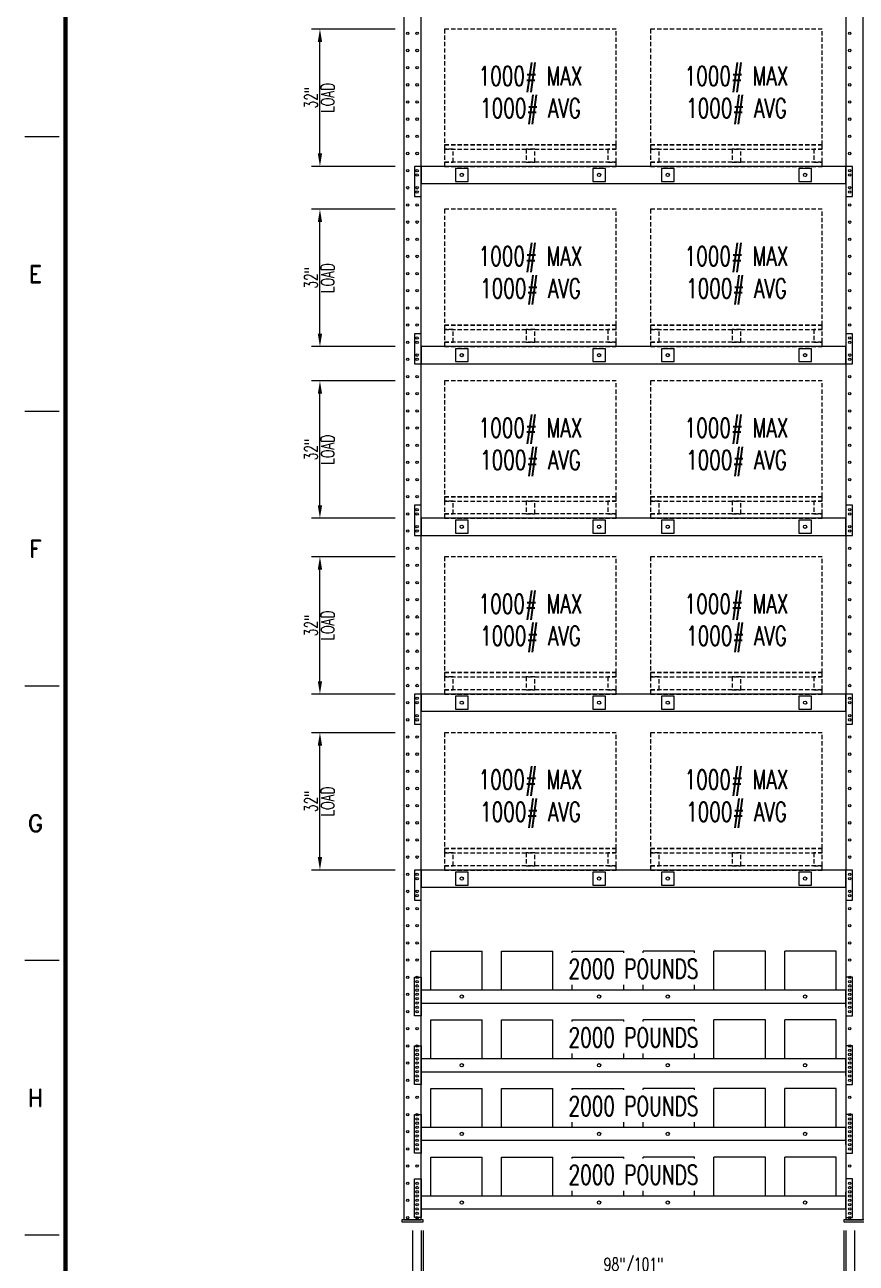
# Model space of a CAD drawing. Extents: x -805 to 239, y -158 to 536.
# Drawn here: x -804.8 to -611.1, y -9.6 to 279 of the extents above; entities that cross this region are included whole.
import ezdxf
from ezdxf.enums import TextEntityAlignment as Align

# ---------------------------------------------------------------- set-up
doc = ezdxf.new("R2010")
doc.units = 0
doc.header["$LTSCALE"] = 8
doc.header["$MEASUREMENT"] = 0
doc.linetypes.add('HIDDEN2', pattern=[0.1875, 0.125, -0.0625])
doc.layers.get('DEFPOINTS').update_dxf_attribs({"linetype": 'CONTINUOUS'})
for name, color, linetype in [('BORD', 15, 'CONTINUOUS'), ('FDIM', 2, 'CONTINUOUS'), ('RACKDIM', 7, 'CONTINUOUS'), ('RACKLABEL', 7, 'CONTINUOUS'), ('RACKLOAD', 254, 'HIDDEN2'), ('RACKPALLET', 254, 'HIDDEN2'), ('RACKSHELF', 20, 'CONTINUOUS'), ('RACKUPRIGHT', 180, 'CONTINUOUS'), ('TEXTL', 3, 'CONTINUOUS')]:
    doc.layers.add(name, color=color, linetype=linetype)
doc.styles.add('2thirds', font='romans.shx', dxfattribs={"width": 0.7})
doc.styles.add('DCMARCH', font='stylu.ttf', dxfattribs={"width": 0.75, "oblique": 15})
doc.styles.add('ROMAND', font='ROMAND')
doc.styles.add('SIMPLEX', font='SIMPLEX')
doc.dimstyles.new('2tfrac16', dxfattribs={"dimscale": 32, "dimtxt": 0.0938, "dimasz": 0.0938, "dimexe": 0.0625, "dimexo": 0.0625, "dimgap": 0.01, "dimtad": 1, "dimdec": 4, "dimzin": 1, "dimdsep": 46, "dimlunit": 5, "dimtxsty": '2thirds', "dimcen": 0.0625, "dimclrd": 256, "dimclre": 256, "dimclrt": 256, "dimadec": 0, "dimazin": 0, "dimtfac": 0.75, "dimtdec": 4, "dimtmove": 0, "dimatfit": 0, "dimfxl": 0, "dimtvp": 0.75, "dimfrac": 2, "dimtolj": 1, "dimtzin": 0, "dimarcsym": 0})

# ---------------------------------------------------------------- blocks, each defined once
blk = doc.blocks.new('*D1')
at = {"layer": 'DEFPOINTS', "color": 0}
for p in [(-714.46, 0), (-712.46, 0), (-714.46, -25)]:
    blk.add_point(p, dxfattribs=at)
at = {"layer": 'RACKDIM', "lineweight": -2}
for p, q in [((-714.46, -2), (-714.46, -27)), ((-712.46, -2), (-712.46, -27)), ((-717.47, -25), (-724.01, -25)), ((-712.46, -25), (-714.46, -25)), ((-709.46, -25), (-706.46, -25))]:
    blk.add_line(p, q, dxfattribs=at)
at = {"layer": 'RACKDIM'}
for points in [[(-717.47, -24.5), (-717.47, -25.5), (-714.46, -25)], [(-709.46, -24.5), (-709.46, -25.5), (-712.46, -25)]]:
    blk.add_solid(points, dxfattribs=at)
at = {"layer": 'RACKDIM', "insert": (-722.24, -22.89), "char_height": 3.002, "attachment_point": 5, "style": '2thirds'}
blk.add_mtext('\\A1;2"', dxfattribs=at)
blk = doc.blocks.new('*D2')
at = {"layer": 'DEFPOINTS', "color": 0}
for p in [(-613.46, 0), (-611.46, 0), (-611.46, -25)]:
    blk.add_point(p, dxfattribs=at)
at = {"layer": 'RACKDIM', "lineweight": -2}
for p, q in [((-613.46, -2), (-613.46, -27)), ((-611.46, -2), (-611.46, -27)), ((-616.47, -25), (-619.47, -25)), ((-613.46, -25), (-611.46, -25)), ((-608.46, -25), (-601.92, -25))]:
    blk.add_line(p, q, dxfattribs=at)
at = {"layer": 'RACKDIM'}
for points in [[(-616.47, -24.5), (-616.47, -25.5), (-613.46, -25)], [(-608.46, -24.5), (-608.46, -25.5), (-611.46, -25)]]:
    blk.add_solid(points, dxfattribs=at)
at = {"layer": 'RACKDIM', "insert": (-603.69, -22.89), "char_height": 3.002, "attachment_point": 5, "style": '2thirds'}
blk.add_mtext('\\A1;2"', dxfattribs=at)
blk = doc.blocks.new('*D3')
at = {"layer": 'DEFPOINTS', "color": 0}
for p in [(-712.46, 0), (-608.96, 0), (-553.03, 0)]:
    blk.add_point(p, dxfattribs=at)
at = {"layer": 'RACKDIM', "lineweight": -2}
blk.add_line((-606.96, 0), (-549.81, 0), dxfattribs=at)
at = {"layer": 'RACKDIM', "char_height": 3.002, "attachment_point": 5, "style": '2thirds'}
for s, insert in [('\\A1;0"', (-551.26, 2.11)), ('\\A1;', (-551.26, -1.82))]:
    blk.add_mtext(s, dxfattribs=dict(at, insert=insert))
blk = doc.blocks.new('*D5')
at = {"layer": 'DEFPOINTS', "color": 0}
for p in [(-609.46, 82), (-531.46, 82), (-712.46, 0)]:
    blk.add_point(p, dxfattribs=at)
at = {"layer": 'RACKDIM', "lineweight": -2}
blk.add_line((-607.46, 82), (-517.54, 82), dxfattribs=at)
at = {"layer": 'RACKDIM', "attachment_point": 5, "style": '2thirds'}
for s, insert, char_height in [('\\A1;82"', (-524.34, 84.11), 3.002), ('\\A1;STD-TOP', (-524.34, 80.18), 3.0016)]:
    blk.add_mtext(s, dxfattribs=dict(at, insert=insert, char_height=char_height))
blk = doc.blocks.new('*D6')
at = {"layer": 'DEFPOINTS', "color": 0}
for p in [(-736.02, 114), (-716.46, 114), (-716.46, 82)]:
    blk.add_point(p, dxfattribs=at)
at = {"layer": 'RACKDIM', "lineweight": -2}
for p, q in [((-718.46, 114), (-738.02, 114)), ((-736.02, 85), (-736.02, 111)), ((-718.46, 82), (-738.02, 82))]:
    blk.add_line(p, q, dxfattribs=at)
at = {"layer": 'RACKDIM'}
for points in [[(-736.52, 111), (-735.52, 111), (-736.02, 114)], [(-736.52, 85), (-735.52, 85), (-736.02, 82)]]:
    blk.add_solid(points, dxfattribs=at)
at = {"layer": 'RACKDIM', "char_height": 3.002, "attachment_point": 5, "rotation": 89.9998, "style": '2thirds'}
for s, insert in [('\\A1;LOAD', (-734.2, 98)), ('\\A1;32"', (-738.12, 98))]:
    blk.add_mtext(s, dxfattribs=dict(at, insert=insert))
blk = doc.blocks.new('*D10')
at = {"layer": 'DEFPOINTS', "color": 0}
for p in [(-609.46, 123), (-531.46, 123), (-712.46, 0)]:
    blk.add_point(p, dxfattribs=at)
at = {"layer": 'RACKDIM', "lineweight": -2}
blk.add_line((-607.46, 123), (-517.34, 123), dxfattribs=at)
at = {"layer": 'RACKDIM', "attachment_point": 5, "style": '2thirds'}
for s, insert, char_height in [('\\A1;123"', (-524.24, 125.11), 3.002), ('\\A1;STD-BOT', (-524.24, 121.18), 3.0016)]:
    blk.add_mtext(s, dxfattribs=dict(at, insert=insert, char_height=char_height))
blk = doc.blocks.new('*D11')
at = {"layer": 'DEFPOINTS', "color": 0}
for p in [(-736.02, 155), (-716.46, 155), (-716.46, 123)]:
    blk.add_point(p, dxfattribs=at)
at = {"layer": 'RACKDIM', "lineweight": -2}
for p, q in [((-718.46, 155), (-738.02, 155)), ((-736.02, 126), (-736.02, 152)), ((-718.46, 123), (-738.02, 123))]:
    blk.add_line(p, q, dxfattribs=at)
at = {"layer": 'RACKDIM'}
for points in [[(-736.52, 152), (-735.52, 152), (-736.02, 155)], [(-736.52, 126), (-735.52, 126), (-736.02, 123)]]:
    blk.add_solid(points, dxfattribs=at)
at = {"layer": 'RACKDIM', "char_height": 3.002, "attachment_point": 5, "rotation": 89.9998, "style": '2thirds'}
for s, insert in [('\\A1;LOAD', (-734.2, 139)), ('\\A1;32"', (-738.12, 139))]:
    blk.add_mtext(s, dxfattribs=dict(at, insert=insert))
blk = doc.blocks.new('*D15')
at = {"layer": 'DEFPOINTS', "color": 0}
for p in [(-609.46, 164), (-531.46, 164), (-712.46, 0)]:
    blk.add_point(p, dxfattribs=at)
at = {"layer": 'RACKDIM', "lineweight": -2}
blk.add_line((-607.46, 164), (-518.34, 164), dxfattribs=at)
at = {"layer": 'RACKDIM', "attachment_point": 5, "style": '2thirds'}
for s, insert, char_height in [('\\A1;164"', (-524.74, 166.11), 3.002), ('\\A1;INV-BOT', (-524.74, 162.18), 3.0016)]:
    blk.add_mtext(s, dxfattribs=dict(at, insert=insert, char_height=char_height))
blk = doc.blocks.new('*D16')
at = {"layer": 'DEFPOINTS', "color": 0}
for p in [(-736.02, 196), (-716.46, 196), (-716.46, 164)]:
    blk.add_point(p, dxfattribs=at)
at = {"layer": 'RACKDIM', "lineweight": -2}
for p, q in [((-718.46, 196), (-738.02, 196)), ((-736.02, 167), (-736.02, 193)), ((-718.46, 164), (-738.02, 164))]:
    blk.add_line(p, q, dxfattribs=at)
at = {"layer": 'RACKDIM'}
for points in [[(-736.52, 193), (-735.52, 193), (-736.02, 196)], [(-736.52, 167), (-735.52, 167), (-736.02, 164)]]:
    blk.add_solid(points, dxfattribs=at)
at = {"layer": 'RACKDIM', "char_height": 3.002, "attachment_point": 5, "rotation": 89.9998, "style": '2thirds'}
for s, insert in [('\\A1;32"', (-738.12, 180)), ('\\A1;LOAD', (-734.2, 180))]:
    blk.add_mtext(s, dxfattribs=dict(at, insert=insert))
blk = doc.blocks.new('*D20')
at = {"layer": 'DEFPOINTS', "color": 0}
for p in [(-609.46, 204), (-531.46, 204), (-712.46, 0)]:
    blk.add_point(p, dxfattribs=at)
at = {"layer": 'RACKDIM', "lineweight": -2}
blk.add_line((-607.46, 204), (-518.34, 204), dxfattribs=at)
at = {"layer": 'RACKDIM', "attachment_point": 5, "style": '2thirds'}
for s, insert, char_height in [('\\A1;204"', (-524.74, 206.11), 3.002), ('\\A1;INV-BOT', (-524.74, 202.18), 3.0016)]:
    blk.add_mtext(s, dxfattribs=dict(at, insert=insert, char_height=char_height))
blk = doc.blocks.new('*D21')
at = {"layer": 'DEFPOINTS', "color": 0}
for p in [(-736.02, 236), (-716.46, 236), (-716.46, 204)]:
    blk.add_point(p, dxfattribs=at)
at = {"layer": 'RACKDIM', "lineweight": -2}
for p, q in [((-718.46, 236), (-738.02, 236)), ((-736.02, 207), (-736.02, 233)), ((-718.46, 204), (-738.02, 204))]:
    blk.add_line(p, q, dxfattribs=at)
at = {"layer": 'RACKDIM'}
for points in [[(-736.52, 233), (-735.52, 233), (-736.02, 236)], [(-736.52, 207), (-735.52, 207), (-736.02, 204)]]:
    blk.add_solid(points, dxfattribs=at)
at = {"layer": 'RACKDIM', "char_height": 3.002, "attachment_point": 5, "rotation": 89.9998, "style": '2thirds'}
for s, insert in [('\\A1;LOAD', (-734.2, 220)), ('\\A1;32"', (-738.12, 220))]:
    blk.add_mtext(s, dxfattribs=dict(at, insert=insert))
blk = doc.blocks.new('*D25')
at = {"layer": 'DEFPOINTS', "color": 0}
for p in [(-609.46, 246), (-531.46, 246), (-712.46, 0)]:
    blk.add_point(p, dxfattribs=at)
at = {"layer": 'RACKDIM', "lineweight": -2}
blk.add_line((-607.46, 246), (-517.54, 246), dxfattribs=at)
at = {"layer": 'RACKDIM', "attachment_point": 5, "style": '2thirds'}
for s, insert, char_height in [('\\A1;246"', (-524.34, 248.11), 3.002), ('\\A1;STD-TOP', (-524.34, 244.18), 3.0016)]:
    blk.add_mtext(s, dxfattribs=dict(at, insert=insert, char_height=char_height))
blk = doc.blocks.new('*D26')
at = {"layer": 'DEFPOINTS', "color": 0}
for p in [(-736.02, 278), (-716.46, 278), (-716.46, 246)]:
    blk.add_point(p, dxfattribs=at)
at = {"layer": 'RACKDIM', "lineweight": -2}
for p, q in [((-718.46, 278), (-738.02, 278)), ((-736.02, 249), (-736.02, 275)), ((-718.46, 246), (-738.02, 246))]:
    blk.add_line(p, q, dxfattribs=at)
at = {"layer": 'RACKDIM'}
for points in [[(-736.52, 275), (-735.52, 275), (-736.02, 278)], [(-736.52, 249), (-735.52, 249), (-736.02, 246)]]:
    blk.add_solid(points, dxfattribs=at)
at = {"layer": 'RACKDIM', "char_height": 3.002, "attachment_point": 5, "rotation": 89.9998, "style": '2thirds'}
for s, insert in [('\\A1;32"', (-738.12, 262)), ('\\A1;LOAD', (-734.2, 262))]:
    blk.add_mtext(s, dxfattribs=dict(at, insert=insert))
blk = doc.blocks.new('*D30')
at = {"layer": 'DEFPOINTS', "color": 0}
for p in [(-609.46, 287), (-531.46, 287), (-712.46, 0)]:
    blk.add_point(p, dxfattribs=at)
at = {"layer": 'RACKDIM', "lineweight": -2}
blk.add_line((-607.46, 287), (-517.34, 287), dxfattribs=at)
at = {"layer": 'RACKDIM', "attachment_point": 5, "style": '2thirds'}
for s, insert, char_height in [('\\A1;287"', (-524.24, 289.11), 3.002), ('\\A1;STD-BOT', (-524.24, 285.18), 3.0016)]:
    blk.add_mtext(s, dxfattribs=dict(at, insert=insert, char_height=char_height))
blk = doc.blocks.new('*D35')
at = {"layer": 'DEFPOINTS', "color": 0}
for p in [(-609.46, 328), (-531.46, 328), (-712.46, 0)]:
    blk.add_point(p, dxfattribs=at)
at = {"layer": 'RACKDIM', "lineweight": -2}
blk.add_line((-607.46, 328), (-518.34, 328), dxfattribs=at)
at = {"layer": 'RACKDIM', "attachment_point": 5, "style": '2thirds'}
for s, insert, char_height in [('\\A1;328"', (-524.74, 330.11), 3.002), ('\\A1;INV-BOT', (-524.74, 326.18), 3.0016)]:
    blk.add_mtext(s, dxfattribs=dict(at, insert=insert, char_height=char_height))
blk = doc.blocks.new('*D40')
at = {"layer": 'DEFPOINTS', "color": 0}
for p in [(-609.46, 410), (-531.46, 410), (-712.46, 0)]:
    blk.add_point(p, dxfattribs=at)
at = {"layer": 'RACKDIM', "lineweight": -2}
blk.add_line((-607.46, 410), (-517.54, 410), dxfattribs=at)
at = {"layer": 'RACKDIM', "attachment_point": 5, "style": '2thirds'}
for s, insert, char_height in [('\\A1;410"', (-524.34, 412.11), 3.002), ('\\A1;STD-TOP', (-524.34, 408.18), 3.0016)]:
    blk.add_mtext(s, dxfattribs=dict(at, insert=insert, char_height=char_height))
blk = doc.blocks.new('*D47')
at = {"layer": 'DEFPOINTS', "color": 0}
for p in [(-742.02, 482), (-716.46, 482), (-712.46, 0)]:
    blk.add_point(p, dxfattribs=at)
at = {"layer": 'RACKDIM', "lineweight": -2}
for p, q in [((-736.01, 482), (-757.74, 482)), ((-730.01, 482), (-736.01, 482)), ((-718.46, 482), (-730.01, 482))]:
    blk.add_line(p, q, dxfattribs=at)
at = {"layer": 'RACKDIM', "char_height": 3.002, "attachment_point": 5, "style": '2thirds'}
for s, insert in [('\\A1;482"', (-750.04, 484.11)), ('\\A1;TOP OF\\PTOP LOAD', (-750.04, 477.68))]:
    blk.add_mtext(s, dxfattribs=dict(at, insert=insert))
blk = doc.blocks.new('sbord_d')
at = {"layer": 'BORD'}
for p, q in [((-0.0625, 12), (-0.3125, 12)), ((-0.0625, 10), (-0.3125, 10)), ((-0.0625, 8), (-0.3125, 8)), ((-0.0625, 6), (-0.3125, 6)), ((-0.0625, 4), (-0.3125, 4))]:
    blk.add_line(p, q, dxfattribs=at)
at = {"layer": 'BORD', "const_width": 0.0313}
blk.add_lwpolyline([(-0.0156, -0.0156), (32.0156, -0.0156), (32.0156, 20.0156), (-0.0156, 20.0156)], close=True, dxfattribs=at)
at = {"layer": 'BORD', "style": 'ROMAND'}
for s, p in [('E', (-0.2344, 11)), ('F', (-0.2344, 9)), ('G', (-0.2344, 7)), ('H', (-0.2344, 5))]:
    blk.add_text(s, height=0.125, dxfattribs=at).set_placement(p, align=Align.MIDDLE)
at = {"layer": 'TEXTL', "flags": 8}
for tag, height, style, p in [('TITLE1', 0.1562, 'SIMPLEX', (30.2656, 2.776)), ('TITLE2', 0.1562, 'SIMPLEX', (30.2656, 2.4427)), ('CHK', 0.0938, 'SIMPLEX', (29.8281, 0.8828)), ('APP', 0.0938, 'SIMPLEX', (30.7031, 0.8828)), ('JOB#', 0.125, 'ROMAND', (30.1198, 0.1328)), ('SHT', 0.125, 'ROMAND', (31.1927, 0.1328)), ('REV', 0.125, 'ROMAND', (31.7891, 0.1328))]:
    blk.add_attdef(tag, text='', height=height, dxfattribs=dict(at, style=style)).set_placement(p, align=Align.MIDDLE)
at = {"layer": 'TEXTL', "style": 'SIMPLEX', "flags": 8}
for tag, height, p in [('CUSTOMER', 0.1562, (30.2656, 1.6968)), ('LOCATION', 0.125, (30.2656, 1.3635)), ('REVC', 0.0781, (20.2594, 0.9448)), ('CCHK', 0.0781, (27.2554, 0.9434)), ('REVB', 0.0781, (20.2594, 0.6948)), ('BCHK', 0.0781, (27.2554, 0.6834)), ('REVA', 0.0781, (20.2594, 0.4448)), ('ACHK', 0.0781, (27.2554, 0.4434))]:
    blk.add_attdef(tag, text='', height=height, dxfattribs=at).set_placement(p, align=Align.CENTER)
at = {"layer": 'TEXTL', "flags": 8}
for tag, p, height, style in [('REVCDESC', (20.6253, 0.9434), 0.0781, 'SIMPLEX'), ('REVBDESC', (20.6253, 0.6834), 0.0781, 'SIMPLEX'), ('REVADESC', (20.6253, 0.4434), 0.0781, 'SIMPLEX'), ('DWG#', (30.0549, -0.5661), 0.0938, 'ROMAND')]:
    blk.add_attdef(tag, p, '', height=height, dxfattribs=dict(at, style=style))
at = {"layer": 'TEXTL', "style": 'DCMARCH', "oblique": 15, "width": 0.75, "flags": 8}
for tag, p in [('CBY', (26.7554, 0.9434)), ('BBY', (26.7554, 0.6834)), ('ABY', (26.7554, 0.4434))]:
    blk.add_attdef(tag, text='', height=0.0781, dxfattribs=at).set_placement(p, align=Align.CENTER)
at = {"layer": 'TEXTL', "style": 'SIMPLEX', "flags": 8}
for tag, height, width, p, p2 in [('CAPP', 0.0781, 1.292308, (27.5883, 0.9437), (27.9633, 0.9437)), ('CDT', 0.0781, 1.866, (28.0712, 0.9434), (28.46, 0.9434)), ('SCALE', 0.0938, 1.702732, (31.2344, 0.8374), (31.9413, 0.8374)), ('BAPP', 0.0781, 1.292308, (27.5883, 0.6834), (27.9633, 0.6834)), ('BDT', 0.0781, 1.866, (28.0712, 0.6831), (28.46, 0.6831)), ('DATE', 0.0938, 2.134634, (28.6094, 0.4624), (29.3146, 0.4624)), ('CHKDT', 0.0938, 1.555556, (29.4844, 0.4624), (30.1719, 0.4624)), ('APPDT', 0.0938, 1.555556, (30.3594, 0.4624), (31.0469, 0.4624)), ('PLOT#', 0.0938, 8.555556, (31.2344, 0.4624), (31.9219, 0.4624)), ('AAPP', 0.0781, 1.275949, (27.5881, 0.4434), (27.9631, 0.4434)), ('ADT', 0.0781, 1.833263, (28.0712, 0.4434), (28.46, 0.4434))]:
    blk.add_attdef(tag, text='', height=height, dxfattribs=dict(at, width=width)).set_placement(p, p2, align=Align.FIT)
at = {"layer": 'TEXTL', "style": 'DCMARCH', "oblique": 15, "width": 0.75, "flags": 8}
blk.add_attdef('DRBY', (28.5931, 0.8208), '', height=0.125, dxfattribs=at)
blk = doc.blocks.new('*D127')
at = {"layer": 'DEFPOINTS', "color": 0}
for p in [(-711.96, 0), (-613.96, 0), (-613.96, -13)]:
    blk.add_point(p, dxfattribs=at)
at = {"layer": 'RACKDIM', "lineweight": -2}
for p, q in [((-711.96, -2), (-711.96, -15)), ((-613.96, -2), (-613.96, -15)), ((-708.96, -13), (-616.97, -13))]:
    blk.add_line(p, q, dxfattribs=at)
at = {"layer": 'RACKDIM'}
for points in [[(-708.96, -12.5), (-708.96, -13.5), (-711.96, -13)], [(-616.97, -12.5), (-616.97, -13.5), (-613.96, -13)]]:
    blk.add_solid(points, dxfattribs=at)
at = {"layer": 'RACKDIM', "char_height": 3.0016, "attachment_point": 5, "style": '2thirds'}
for s, insert in [('\\A1;98"/101"', (-662.96, -10.39)), ('\\A1;BTWN BASEPLATES', (-662.96, -14.82))]:
    blk.add_mtext(s, dxfattribs=dict(at, insert=insert))
blk = doc.blocks.new('*D128')
at = {"layer": 'DEFPOINTS', "color": 0}
for p in [(-712.46, 0), (-613.46, 0), (-613.46, -25)]:
    blk.add_point(p, dxfattribs=at)
at = {"layer": 'RACKDIM', "lineweight": -2}
for p, q in [((-712.46, -2), (-712.46, -27)), ((-613.46, -2), (-613.46, -27)), ((-709.46, -25), (-616.47, -25))]:
    blk.add_line(p, q, dxfattribs=at)
at = {"layer": 'RACKDIM'}
for points in [[(-709.46, -24.5), (-709.46, -25.5), (-712.46, -25)], [(-616.47, -24.5), (-616.47, -25.5), (-613.46, -25)]]:
    blk.add_solid(points, dxfattribs=at)
at = {"layer": 'RACKDIM', "attachment_point": 5, "style": '2thirds'}
for s, insert, char_height in [('\\A1;99"/102"', (-662.96, -22.39), 3.0016), ('\\A1;CLEAR', (-662.96, -26.82), 3.002)]:
    blk.add_mtext(s, dxfattribs=dict(at, insert=insert, char_height=char_height))
blk = doc.blocks.new('*D129')
at = {"layer": 'DEFPOINTS', "color": 0}
for p in [(-714.46, 0), (-611.46, 0), (-611.46, -38.86)]:
    blk.add_point(p, dxfattribs=at)
at = {"layer": 'RACKDIM', "lineweight": -2}
for p, q in [((-714.46, -2), (-714.46, -40.86)), ((-611.46, -2), (-611.46, -40.86)), ((-711.46, -38.86), (-614.47, -38.86))]:
    blk.add_line(p, q, dxfattribs=at)
at = {"layer": 'RACKDIM'}
for points in [[(-711.46, -38.36), (-711.46, -39.36), (-714.46, -38.86)], [(-614.47, -38.36), (-614.47, -39.36), (-611.46, -38.86)]]:
    blk.add_solid(points, dxfattribs=at)
at = {"layer": 'RACKDIM', "attachment_point": 5, "style": '2thirds'}
for s, insert, char_height in [('\\A1;103"/106"', (-662.96, -36.25), 3.0016), ('\\A1;C/C', (-662.96, -41.47), 3.002)]:
    blk.add_mtext(s, dxfattribs=dict(at, insert=insert, char_height=char_height))

msp = doc.modelspace()

# ---------------------------------------------------------------- linework, layer by layer
at = {"layer": 'FDIM'}
for p, q in [((-710.21495, 53.99894), (-710.21495, 63.10091)), ((-710.21495, 63.10091), (-698.21495, 63.10091)), ((-698.21495, 53.99894), (-698.21495, 63.10091)), ((-693.71495, 53.99894), (-693.71495, 63.10091)), ((-693.71495, 63.10091), (-681.71495, 63.10091)), ((-681.71495, 53.99894), (-681.71495, 63.10091)), ((-677.21495, 63.10091), (-665.21495, 63.10091)), ((-677.21495, 62.72886), (-677.21495, 63.10091)), ((-665.21495, 62.72886), (-665.21495, 63.10091)), ((-648.71495, 63.10091), (-660.71495, 63.10091)), ((-660.71495, 62.72886), (-660.71495, 63.10091)), ((-648.71495, 62.72886), (-648.71495, 63.10091)), ((-632.21495, 63.10091), (-644.21495, 63.10091)), ((-644.21495, 53.99894), (-644.21495, 63.10091)), ((-632.21495, 53.99894), (-632.21495, 63.10091)), ((-615.71495, 63.10091), (-627.71495, 63.10091)), ((-627.71495, 53.99894), (-627.71495, 63.10091)), ((-615.71495, 53.99894), (-615.71495, 63.10091)), ((-677.21495, 53.99894), (-677.21495, 55.22886)), ((-665.21495, 53.99894), (-665.21495, 55.22886)), ((-660.71495, 53.99894), (-660.71495, 55.22886)), ((-648.71495, 53.99894), (-648.71495, 55.22886)), ((-710.21495, 47.10091), (-698.21495, 47.10091)), ((-710.21495, 37.99894), (-710.21495, 47.10091)), ((-698.21495, 37.99894), (-698.21495, 47.10091)), ((-693.71495, 47.10091), (-681.71495, 47.10091)), ((-693.71495, 37.99894), (-693.71495, 47.10091)), ((-681.71495, 37.99894), (-681.71495, 47.10091)), ((-677.21495, 47.10091), (-665.21495, 47.10091)), ((-677.21495, 46.72886), (-677.21495, 47.10091)), ((-665.21495, 46.72886), (-665.21495, 47.10091)), ((-648.71495, 47.10091), (-660.71495, 47.10091)), ((-660.71495, 46.72886), (-660.71495, 47.10091)), ((-648.71495, 46.72886), (-648.71495, 47.10091)), ((-644.21495, 37.99894), (-644.21495, 47.10091)), ((-632.21495, 47.10091), (-644.21495, 47.10091)), ((-632.21495, 37.99894), (-632.21495, 47.10091)), ((-627.71495, 37.99894), (-627.71495, 47.10091)), ((-615.71495, 47.10091), (-627.71495, 47.10091)), ((-615.71495, 37.99894), (-615.71495, 47.10091)), ((-677.21495, 37.99894), (-677.21495, 39.22886)), ((-665.21495, 37.99894), (-665.21495, 39.22886)), ((-660.71495, 37.99894), (-660.71495, 39.22886)), ((-648.71495, 37.99894), (-648.71495, 39.22886)), ((-710.21495, 21.99894), (-710.21495, 31.10091)), ((-710.21495, 31.10091), (-698.21495, 31.10091)), ((-698.21495, 21.99894), (-698.21495, 31.10091)), ((-693.71495, 21.99894), (-693.71495, 31.10091)), ((-693.71495, 31.10091), (-681.71495, 31.10091)), ((-681.71495, 21.99894), (-681.71495, 31.10091)), ((-677.21495, 31.10091), (-665.21495, 31.10091)), ((-677.21495, 30.72886), (-677.21495, 31.10091)), ((-665.21495, 30.72886), (-665.21495, 31.10091)), ((-648.71495, 31.10091), (-660.71495, 31.10091)), ((-660.71495, 30.72886), (-660.71495, 31.10091)), ((-648.71495, 30.72886), (-648.71495, 31.10091)), ((-632.21495, 31.10091), (-644.21495, 31.10091)), ((-644.21495, 21.99894), (-644.21495, 31.10091)), ((-632.21495, 21.99894), (-632.21495, 31.10091)), ((-615.71495, 31.10091), (-627.71495, 31.10091)), ((-627.71495, 21.99894), (-627.71495, 31.10091)), ((-615.71495, 21.99894), (-615.71495, 31.10091)), ((-677.21495, 21.99894), (-677.21495, 23.22886)), ((-665.21495, 21.99894), (-665.21495, 23.22886)), ((-660.71495, 21.99894), (-660.71495, 23.22886)), ((-648.71495, 21.99894), (-648.71495, 23.22886)), ((-710.21495, 5.99894), (-710.21495, 15.10091)), ((-710.21495, 15.10091), (-698.21495, 15.10091)), ((-698.21495, 5.99894), (-698.21495, 15.10091)), ((-693.71495, 5.99894), (-693.71495, 15.10091)), ((-693.71495, 15.10091), (-681.71495, 15.10091)), ((-681.71495, 5.99894), (-681.71495, 15.10091)), ((-677.21495, 15.10091), (-665.21495, 15.10091)), ((-677.21495, 14.72886), (-677.21495, 15.10091)), ((-665.21495, 14.72886), (-665.21495, 15.10091)), ((-648.71495, 15.10091), (-660.71495, 15.10091)), ((-660.71495, 14.72886), (-660.71495, 15.10091)), ((-648.71495, 14.72886), (-648.71495, 15.10091)), ((-632.21495, 15.10091), (-644.21495, 15.10091)), ((-644.21495, 5.99894), (-644.21495, 15.10091)), ((-632.21495, 5.99894), (-632.21495, 15.10091)), ((-615.71495, 15.10091), (-627.71495, 15.10091)), ((-627.71495, 5.99894), (-627.71495, 15.10091)), ((-615.71495, 5.99894), (-615.71495, 15.10091)), ((-677.21495, 5.99894), (-677.21495, 7.22886)), ((-665.21495, 5.99894), (-665.21495, 7.22886)), ((-660.71495, 5.99894), (-660.71495, 7.22886)), ((-648.71495, 5.99894), (-648.71495, 7.22886))]:
    msp.add_line(p, q, dxfattribs=at)
at = {"layer": 'RACKLOAD'}
for points in [[(-706.96495, 251), (-666.96495, 251), (-666.96495, 278), (-706.96495, 278), (-706.96495, 251)], [(-658.96495, 251), (-618.96495, 251), (-618.96495, 278), (-658.96495, 278), (-658.96495, 251)], [(-706.96495, 209), (-666.96495, 209), (-666.96495, 236), (-706.96495, 236), (-706.96495, 209)], [(-658.96495, 209), (-618.96495, 209), (-618.96495, 236), (-658.96495, 236), (-658.96495, 209)], [(-706.96495, 169), (-666.96495, 169), (-666.96495, 196), (-706.96495, 196), (-706.96495, 169)], [(-658.96495, 169), (-618.96495, 169), (-618.96495, 196), (-658.96495, 196), (-658.96495, 169)], [(-706.96495, 128), (-666.96495, 128), (-666.96495, 155), (-706.96495, 155), (-706.96495, 128)], [(-658.96495, 128), (-618.96495, 128), (-618.96495, 155), (-658.96495, 155), (-658.96495, 128)], [(-706.96495, 87), (-666.96495, 87), (-666.96495, 114), (-706.96495, 114), (-706.96495, 87)], [(-658.96495, 87), (-618.96495, 87), (-618.96495, 114), (-658.96495, 114), (-658.96495, 87)]]:
    msp.add_lwpolyline(points, dxfattribs=at)
at = {"layer": 'RACKPALLET'}
for points in [[(-706.96495, 250), (-666.96495, 250), (-666.96495, 251), (-706.96495, 251), (-706.96495, 250)], [(-706.96495, 247), (-704.96495, 247), (-704.96495, 250), (-706.96495, 250), (-706.96495, 247)], [(-687.96495, 247), (-685.96495, 247), (-685.96495, 250), (-687.96495, 250), (-687.96495, 247)], [(-668.96495, 247), (-666.96495, 247), (-666.96495, 250), (-668.96495, 250), (-668.96495, 247)], [(-658.96495, 250), (-618.96495, 250), (-618.96495, 251), (-658.96495, 251), (-658.96495, 250)], [(-658.96495, 247), (-656.96495, 247), (-656.96495, 250), (-658.96495, 250), (-658.96495, 247)], [(-639.96495, 247), (-637.96495, 247), (-637.96495, 250), (-639.96495, 250), (-639.96495, 247)], [(-620.96495, 247), (-618.96495, 247), (-618.96495, 250), (-620.96495, 250), (-620.96495, 247)], [(-706.96495, 246), (-666.96495, 246), (-666.96495, 247), (-706.96495, 247), (-706.96495, 246)], [(-658.96495, 246), (-618.96495, 246), (-618.96495, 247), (-658.96495, 247), (-658.96495, 246)], [(-706.96495, 208), (-666.96495, 208), (-666.96495, 209), (-706.96495, 209), (-706.96495, 208)], [(-706.96495, 205), (-704.96495, 205), (-704.96495, 208), (-706.96495, 208), (-706.96495, 205)], [(-687.96495, 205), (-685.96495, 205), (-685.96495, 208), (-687.96495, 208), (-687.96495, 205)], [(-668.96495, 205), (-666.96495, 205), (-666.96495, 208), (-668.96495, 208), (-668.96495, 205)], [(-658.96495, 208), (-618.96495, 208), (-618.96495, 209), (-658.96495, 209), (-658.96495, 208)], [(-658.96495, 205), (-656.96495, 205), (-656.96495, 208), (-658.96495, 208), (-658.96495, 205)], [(-639.96495, 205), (-637.96495, 205), (-637.96495, 208), (-639.96495, 208), (-639.96495, 205)], [(-620.96495, 205), (-618.96495, 205), (-618.96495, 208), (-620.96495, 208), (-620.96495, 205)], [(-706.96495, 204), (-666.96495, 204), (-666.96495, 205), (-706.96495, 205), (-706.96495, 204)], [(-658.96495, 204), (-618.96495, 204), (-618.96495, 205), (-658.96495, 205), (-658.96495, 204)], [(-706.96495, 168), (-666.96495, 168), (-666.96495, 169), (-706.96495, 169), (-706.96495, 168)], [(-706.96495, 165), (-704.96495, 165), (-704.96495, 168), (-706.96495, 168), (-706.96495, 165)], [(-687.96495, 165), (-685.96495, 165), (-685.96495, 168), (-687.96495, 168), (-687.96495, 165)], [(-668.96495, 165), (-666.96495, 165), (-666.96495, 168), (-668.96495, 168), (-668.96495, 165)], [(-658.96495, 168), (-618.96495, 168), (-618.96495, 169), (-658.96495, 169), (-658.96495, 168)], [(-658.96495, 165), (-656.96495, 165), (-656.96495, 168), (-658.96495, 168), (-658.96495, 165)], [(-639.96495, 165), (-637.96495, 165), (-637.96495, 168), (-639.96495, 168), (-639.96495, 165)], [(-620.96495, 165), (-618.96495, 165), (-618.96495, 168), (-620.96495, 168), (-620.96495, 165)], [(-706.96495, 164), (-666.96495, 164), (-666.96495, 165), (-706.96495, 165), (-706.96495, 164)], [(-658.96495, 164), (-618.96495, 164), (-618.96495, 165), (-658.96495, 165), (-658.96495, 164)], [(-706.96495, 127), (-666.96495, 127), (-666.96495, 128), (-706.96495, 128), (-706.96495, 127)], [(-658.96495, 127), (-618.96495, 127), (-618.96495, 128), (-658.96495, 128), (-658.96495, 127)], [(-706.96495, 124), (-704.96495, 124), (-704.96495, 127), (-706.96495, 127), (-706.96495, 124)], [(-687.96495, 124), (-685.96495, 124), (-685.96495, 127), (-687.96495, 127), (-687.96495, 124)], [(-668.96495, 124), (-666.96495, 124), (-666.96495, 127), (-668.96495, 127), (-668.96495, 124)], [(-658.96495, 124), (-656.96495, 124), (-656.96495, 127), (-658.96495, 127), (-658.96495, 124)], [(-639.96495, 124), (-637.96495, 124), (-637.96495, 127), (-639.96495, 127), (-639.96495, 124)], [(-620.96495, 124), (-618.96495, 124), (-618.96495, 127), (-620.96495, 127), (-620.96495, 124)], [(-706.96495, 123), (-666.96495, 123), (-666.96495, 124), (-706.96495, 124), (-706.96495, 123)], [(-658.96495, 123), (-618.96495, 123), (-618.96495, 124), (-658.96495, 124), (-658.96495, 123)], [(-706.96495, 86), (-666.96495, 86), (-666.96495, 87), (-706.96495, 87), (-706.96495, 86)], [(-658.96495, 86), (-618.96495, 86), (-618.96495, 87), (-658.96495, 87), (-658.96495, 86)], [(-706.96495, 83), (-704.96495, 83), (-704.96495, 86), (-706.96495, 86), (-706.96495, 83)], [(-687.96495, 83), (-685.96495, 83), (-685.96495, 86), (-687.96495, 86), (-687.96495, 83)], [(-668.96495, 83), (-666.96495, 83), (-666.96495, 86), (-668.96495, 86), (-668.96495, 83)], [(-658.96495, 83), (-656.96495, 83), (-656.96495, 86), (-658.96495, 86), (-658.96495, 83)], [(-639.96495, 83), (-637.96495, 83), (-637.96495, 86), (-639.96495, 86), (-639.96495, 83)], [(-620.96495, 83), (-618.96495, 83), (-618.96495, 86), (-620.96495, 86), (-620.96495, 83)], [(-706.96495, 82), (-666.96495, 82), (-666.96495, 83), (-706.96495, 83), (-706.96495, 82)], [(-658.96495, 82), (-618.96495, 82), (-618.96495, 83), (-658.96495, 83), (-658.96495, 82)]]:
    msp.add_lwpolyline(points, dxfattribs=at)
at = {"layer": 'RACKSHELF'}
for p, q in [((-613.46495, 53.99894), (-712.46495, 53.99894)), ((-712.46495, 53.99894), (-712.46495, 49.99894)), ((-613.46495, 49.99894), (-613.46495, 53.99894)), ((-712.46495, 50.99894), (-613.46495, 50.99894)), ((-712.46495, 37.99894), (-712.46495, 33.99894)), ((-613.46495, 37.99894), (-712.46495, 37.99894)), ((-613.46495, 33.99894), (-613.46495, 37.99894)), ((-712.46495, 34.99894), (-613.46495, 34.99894)), ((-712.46495, 21.99894), (-712.46495, 17.99894)), ((-613.46495, 21.99894), (-712.46495, 21.99894)), ((-613.46495, 17.99894), (-613.46495, 21.99894)), ((-712.46495, 18.99894), (-613.46495, 18.99894)), ((-712.46495, 6.99894), (-712.46495, 2.99894)), ((-613.46495, 5.99894), (-712.46495, 5.99894)), ((-613.46495, 2.99894), (-613.46495, 6.99894)), ((-712.46495, 2.99894), (-613.46495, 2.99894))]:
    msp.add_line(p, q, dxfattribs=at)
for points in [[(-713.96495, 239), (-712.46495, 239), (-712.46495, 246), (-713.96495, 246), (-713.96495, 239)], [(-712.46495, 242), (-613.46495, 242), (-613.46495, 246), (-712.46495, 246), (-712.46495, 242)], [(-704.46495, 242.5), (-701.46495, 242.5), (-701.46495, 245.5), (-704.46495, 245.5), (-704.46495, 242.5)], [(-672.46495, 242.5), (-669.46495, 242.5), (-669.46495, 245.5), (-672.46495, 245.5), (-672.46495, 242.5)], [(-656.46495, 242.5), (-653.46495, 242.5), (-653.46495, 245.5), (-656.46495, 245.5), (-656.46495, 242.5)], [(-624.46495, 242.5), (-621.46495, 242.5), (-621.46495, 245.5), (-624.46495, 245.5), (-624.46495, 242.5)], [(-613.46495, 239), (-611.96495, 239), (-611.96495, 246), (-613.46495, 246), (-613.46495, 239)], [(-713.96495, 200), (-712.46495, 200), (-712.46495, 207), (-713.96495, 207), (-713.96495, 200)], [(-613.46495, 200), (-611.96495, 200), (-611.96495, 207), (-613.46495, 207), (-613.46495, 200)], [(-712.46495, 200), (-613.46495, 200), (-613.46495, 204), (-712.46495, 204), (-712.46495, 200)], [(-704.46495, 200.5), (-701.46495, 200.5), (-701.46495, 203.5), (-704.46495, 203.5), (-704.46495, 200.5)], [(-672.46495, 200.5), (-669.46495, 200.5), (-669.46495, 203.5), (-672.46495, 203.5), (-672.46495, 200.5)], [(-656.46495, 200.5), (-653.46495, 200.5), (-653.46495, 203.5), (-656.46495, 203.5), (-656.46495, 200.5)], [(-624.46495, 200.5), (-621.46495, 200.5), (-621.46495, 203.5), (-624.46495, 203.5), (-624.46495, 200.5)], [(-713.96495, 160), (-712.46495, 160), (-712.46495, 167), (-713.96495, 167), (-713.96495, 160)], [(-613.46495, 160), (-611.96495, 160), (-611.96495, 167), (-613.46495, 167), (-613.46495, 160)], [(-712.46495, 160), (-613.46495, 160), (-613.46495, 164), (-712.46495, 164), (-712.46495, 160)], [(-704.46495, 160.5), (-701.46495, 160.5), (-701.46495, 163.5), (-704.46495, 163.5), (-704.46495, 160.5)], [(-672.46495, 160.5), (-669.46495, 160.5), (-669.46495, 163.5), (-672.46495, 163.5), (-672.46495, 160.5)], [(-656.46495, 160.5), (-653.46495, 160.5), (-653.46495, 163.5), (-656.46495, 163.5), (-656.46495, 160.5)], [(-624.46495, 160.5), (-621.46495, 160.5), (-621.46495, 163.5), (-624.46495, 163.5), (-624.46495, 160.5)], [(-713.96495, 116), (-712.46495, 116), (-712.46495, 123), (-713.96495, 123), (-713.96495, 116)], [(-712.46495, 119), (-613.46495, 119), (-613.46495, 123), (-712.46495, 123), (-712.46495, 119)], [(-704.46495, 119.5), (-701.46495, 119.5), (-701.46495, 122.5), (-704.46495, 122.5), (-704.46495, 119.5)], [(-672.46495, 119.5), (-669.46495, 119.5), (-669.46495, 122.5), (-672.46495, 122.5), (-672.46495, 119.5)], [(-656.46495, 119.5), (-653.46495, 119.5), (-653.46495, 122.5), (-656.46495, 122.5), (-656.46495, 119.5)], [(-624.46495, 119.5), (-621.46495, 119.5), (-621.46495, 122.5), (-624.46495, 122.5), (-624.46495, 119.5)], [(-613.46495, 116), (-611.96495, 116), (-611.96495, 123), (-613.46495, 123), (-613.46495, 116)], [(-713.96495, 75), (-712.46495, 75), (-712.46495, 82), (-713.96495, 82), (-713.96495, 75)], [(-712.46495, 78), (-613.46495, 78), (-613.46495, 82), (-712.46495, 82), (-712.46495, 78)], [(-704.46495, 78.5), (-701.46495, 78.5), (-701.46495, 81.5), (-704.46495, 81.5), (-704.46495, 78.5)], [(-672.46495, 78.5), (-669.46495, 78.5), (-669.46495, 81.5), (-672.46495, 81.5), (-672.46495, 78.5)], [(-656.46495, 78.5), (-653.46495, 78.5), (-653.46495, 81.5), (-656.46495, 81.5), (-656.46495, 78.5)], [(-624.46495, 78.5), (-621.46495, 78.5), (-621.46495, 81.5), (-624.46495, 81.5), (-624.46495, 78.5)], [(-613.46495, 75), (-611.96495, 75), (-611.96495, 82), (-613.46495, 82), (-613.46495, 75)], [(-712.46495, 47.99894), (-713.96495, 47.99894), (-713.96495, 56.99894), (-712.46495, 56.99894), (-712.46495, 47.99894)], [(-613.46495, 47.99894), (-611.96495, 47.99894), (-611.96495, 56.99894), (-613.46495, 56.99894), (-613.46495, 47.99894)], [(-712.46495, 31.99894), (-713.96495, 31.99894), (-713.96495, 40.99894), (-712.46495, 40.99894), (-712.46495, 31.99894)], [(-613.46495, 31.99894), (-611.96495, 31.99894), (-611.96495, 40.99894), (-613.46495, 40.99894), (-613.46495, 31.99894)], [(-712.46495, 15.99894), (-713.96495, 15.99894), (-713.96495, 24.99894), (-712.46495, 24.99894), (-712.46495, 15.99894)], [(-613.46495, 15.99894), (-611.96495, 15.99894), (-611.96495, 24.99894), (-613.46495, 24.99894), (-613.46495, 15.99894)], [(-712.46495, 0.99894), (-713.96495, 0.99894), (-713.96495, 9.99894), (-712.46495, 9.99894), (-712.46495, 0.99894)], [(-613.46495, 0.99894), (-611.96495, 0.99894), (-611.96495, 9.99894), (-613.46495, 9.99894), (-613.46495, 0.99894)]]:
    msp.add_lwpolyline(points, dxfattribs=at)
for centre, radius in [((-713.3712, 245), 0.28125), ((-713.3712, 244), 0.28125), ((-702.96495, 244), 0.375), ((-670.96495, 244), 0.375), ((-654.96495, 244), 0.375), ((-622.96495, 244), 0.375), ((-612.5587, 245), 0.28125), ((-612.5587, 244), 0.28125), ((-713.3712, 241), 0.28125), ((-713.3712, 240), 0.28125), ((-612.5587, 241), 0.28125), ((-612.5587, 240), 0.28125), ((-713.3712, 206), 0.28125), ((-713.3712, 205), 0.28125), ((-612.5587, 206), 0.28125), ((-612.5587, 205), 0.28125), ((-713.3712, 202), 0.28125), ((-702.96495, 202), 0.375), ((-670.96495, 202), 0.375), ((-654.96495, 202), 0.375), ((-622.96495, 202), 0.375), ((-612.5587, 202), 0.28125), ((-713.3712, 201), 0.28125), ((-612.5587, 201), 0.28125), ((-713.3712, 166), 0.28125), ((-713.3712, 165), 0.28125), ((-612.5587, 166), 0.28125), ((-612.5587, 165), 0.28125), ((-713.3712, 162), 0.28125), ((-702.96495, 162), 0.375), ((-670.96495, 162), 0.375), ((-654.96495, 162), 0.375), ((-622.96495, 162), 0.375), ((-612.5587, 162), 0.28125), ((-713.3712, 161), 0.28125), ((-612.5587, 161), 0.28125), ((-713.3712, 122), 0.28125), ((-713.3712, 121), 0.28125), ((-702.96495, 121), 0.375), ((-670.96495, 121), 0.375), ((-654.96495, 121), 0.375), ((-622.96495, 121), 0.375), ((-612.5587, 122), 0.28125), ((-612.5587, 121), 0.28125), ((-713.3712, 118), 0.28125), ((-713.3712, 117), 0.28125), ((-612.5587, 118), 0.28125), ((-612.5587, 117), 0.28125), ((-713.3712, 81), 0.28125), ((-612.5587, 81), 0.28125), ((-713.3712, 80), 0.28125), ((-702.96495, 80), 0.375), ((-670.96495, 80), 0.375), ((-654.96495, 80), 0.375), ((-622.96495, 80), 0.375), ((-612.5587, 80), 0.28125), ((-713.3712, 77), 0.28125), ((-713.3712, 76), 0.28125), ((-612.5587, 77), 0.28125), ((-612.5587, 76), 0.28125), ((-713.3712, 55.99894), 0.28125), ((-713.3712, 54.99894), 0.28125), ((-612.5587, 55.99894), 0.28125), ((-612.5587, 54.99894), 0.28125), ((-713.3712, 53.99894), 0.28125), ((-713.3712, 52.99894), 0.28125), ((-713.3712, 51.99894), 0.28125), ((-702.96495, 52.49894), 0.375), ((-670.96495, 52.49894), 0.375), ((-654.96495, 52.49894), 0.375), ((-622.96495, 52.49894), 0.375), ((-612.5587, 53.99894), 0.28125), ((-612.5587, 52.99894), 0.28125), ((-612.5587, 51.99894), 0.28125), ((-713.3712, 50.99894), 0.28125), ((-713.3712, 49.99894), 0.28125), ((-713.3712, 48.99894), 0.28125), ((-612.5587, 50.99894), 0.28125), ((-612.5587, 49.99894), 0.28125), ((-612.5587, 48.99894), 0.28125), ((-713.3712, 39.99894), 0.28125), ((-713.3712, 38.99894), 0.28125), ((-713.3712, 37.99894), 0.28125), ((-612.5587, 39.99894), 0.28125), ((-612.5587, 38.99894), 0.28125), ((-612.5587, 37.99894), 0.28125), ((-713.3712, 36.99894), 0.28125), ((-713.3712, 35.99894), 0.28125), ((-713.3712, 34.99894), 0.28125), ((-702.96495, 36.49894), 0.375), ((-670.96495, 36.49894), 0.375), ((-654.96495, 36.49894), 0.375), ((-622.96495, 36.49894), 0.375), ((-612.5587, 36.99894), 0.28125), ((-612.5587, 35.99894), 0.28125), ((-612.5587, 34.99894), 0.28125), ((-713.3712, 33.99894), 0.28125), ((-713.3712, 32.99894), 0.28125), ((-612.5587, 33.99894), 0.28125), ((-612.5587, 32.99894), 0.28125), ((-713.3712, 23.99894), 0.28125), ((-713.3712, 22.99894), 0.28125), ((-612.5587, 23.99894), 0.28125), ((-612.5587, 22.99894), 0.28125), ((-713.3712, 21.99894), 0.28125), ((-713.3712, 20.99894), 0.28125), ((-713.3712, 19.99894), 0.28125), ((-702.96495, 20.49894), 0.375), ((-670.96495, 20.49894), 0.375), ((-654.96495, 20.49894), 0.375), ((-622.96495, 20.49894), 0.375), ((-612.5587, 21.99894), 0.28125), ((-612.5587, 20.99894), 0.28125), ((-612.5587, 19.99894), 0.28125), ((-713.3712, 18.99894), 0.28125), ((-713.3712, 17.99894), 0.28125), ((-612.5587, 18.99894), 0.28125), ((-612.5587, 17.99894), 0.28125), ((-713.3712, 16.99894), 0.28125), ((-612.5587, 16.99894), 0.28125), ((-713.3712, 8.99894), 0.28125), ((-612.5587, 8.99894), 0.28125), ((-713.3712, 7.99894), 0.28125), ((-713.3712, 6.99894), 0.28125), ((-713.3712, 5.99894), 0.28125), ((-612.5587, 7.99894), 0.28125), ((-612.5587, 6.99894), 0.28125), ((-612.5587, 5.99894), 0.28125), ((-713.3712, 4.99894), 0.28125), ((-713.3712, 3.99894), 0.28125), ((-713.3712, 2.99894), 0.28125), ((-702.96495, 4.49894), 0.375), ((-670.96495, 4.49894), 0.375), ((-654.96495, 4.49894), 0.375), ((-622.96495, 4.49894), 0.375), ((-612.5587, 4.99894), 0.28125), ((-612.5587, 3.99894), 0.28125), ((-612.5587, 2.99894), 0.28125), ((-713.3712, 1.99894), 0.28125), ((-612.5587, 1.99894), 0.28125)]:
    msp.add_circle(centre, radius, dxfattribs=at)
at = {"layer": 'RACKUPRIGHT'}
for points in [[(-716.46495, 0.5), (-712.46495, 0.5), (-712.46495, 410), (-716.46495, 410), (-716.46495, 0.5)], [(-613.46495, 0.5), (-609.46495, 0.5), (-609.46495, 410), (-613.46495, 410), (-613.46495, 0.5)], [(-716.96495, 0), (-711.96495, 0), (-711.96495, 0.5), (-716.96495, 0.5), (-716.96495, 0)], [(-613.96495, 0), (-608.96495, 0), (-608.96495, 0.5), (-613.96495, 0.5), (-613.96495, 0)]]:
    msp.add_lwpolyline(points, dxfattribs=at)
for centre in [(-715.5587, 277), (-713.3712, 277), (-612.5587, 277), (-715.5587, 273), (-713.3712, 273), (-612.5587, 273), (-715.5587, 269), (-713.3712, 269), (-612.5587, 269), (-715.5587, 265), (-713.3712, 265), (-612.5587, 265), (-715.5587, 261), (-713.3712, 261), (-612.5587, 261), (-715.5587, 257), (-713.3712, 257), (-612.5587, 257), (-715.5587, 253), (-713.3712, 253), (-612.5587, 253), (-715.5587, 249), (-713.3712, 249), (-612.5587, 249), (-715.5587, 245), (-713.3712, 245), (-612.5587, 245), (-715.5587, 241), (-713.3712, 241), (-612.5587, 241), (-715.5587, 237), (-713.3712, 237), (-612.5587, 237), (-715.5587, 233), (-713.3712, 233), (-612.5587, 233), (-715.5587, 229), (-713.3712, 229), (-612.5587, 229), (-715.5587, 225), (-713.3712, 225), (-612.5587, 225), (-715.5587, 221), (-713.3712, 221), (-612.5587, 221), (-715.5587, 217), (-713.3712, 217), (-612.5587, 217), (-715.5587, 213), (-713.3712, 213), (-612.5587, 213), (-715.5587, 209), (-713.3712, 209), (-612.5587, 209), (-715.5587, 205), (-713.3712, 205), (-612.5587, 205), (-715.5587, 201), (-713.3712, 201), (-612.5587, 201), (-715.5587, 197), (-713.3712, 197), (-612.5587, 197), (-715.5587, 193), (-713.3712, 193), (-612.5587, 193), (-715.5587, 189), (-713.3712, 189), (-612.5587, 189), (-715.5587, 185), (-713.3712, 185), (-612.5587, 185), (-715.5587, 181), (-713.3712, 181), (-612.5587, 181), (-715.5587, 177), (-713.3712, 177), (-612.5587, 177), (-715.5587, 173), (-713.3712, 173), (-612.5587, 173), (-715.5587, 169), (-713.3712, 169), (-612.5587, 169), (-715.5587, 165), (-713.3712, 165), (-612.5587, 165), (-715.5587, 161), (-713.3712, 161), (-612.5587, 161), (-715.5587, 157), (-713.3712, 157), (-612.5587, 157), (-715.5587, 153), (-713.3712, 153), (-612.5587, 153), (-715.5587, 149), (-713.3712, 149), (-612.5587, 149), (-715.5587, 145), (-713.3712, 145), (-612.5587, 145), (-715.5587, 141), (-713.3712, 141), (-612.5587, 141), (-715.5587, 137), (-713.3712, 137), (-612.5587, 137), (-715.5587, 133), (-713.3712, 133), (-612.5587, 133), (-715.5587, 129), (-713.3712, 129), (-612.5587, 129), (-715.5587, 125), (-713.3712, 125), (-612.5587, 125), (-715.5587, 121), (-713.3712, 121), (-612.5587, 121), (-715.5587, 117), (-713.3712, 117), (-612.5587, 117), (-715.5587, 113), (-713.3712, 113), (-612.5587, 113), (-715.5587, 109), (-713.3712, 109), (-612.5587, 109), (-715.5587, 105), (-713.3712, 105), (-612.5587, 105), (-715.5587, 101), (-713.3712, 101), (-612.5587, 101), (-715.5587, 97), (-713.3712, 97), (-612.5587, 97), (-715.5587, 93), (-713.3712, 93), (-612.5587, 93), (-715.5587, 89), (-713.3712, 89), (-612.5587, 89), (-715.5587, 85), (-713.3712, 85), (-612.5587, 85), (-715.5587, 81), (-713.3712, 81), (-612.5587, 81), (-715.5587, 77), (-713.3712, 77), (-612.5587, 77), (-715.5587, 73), (-713.3712, 73), (-612.5587, 73), (-715.5587, 69), (-713.3712, 69), (-612.5587, 69), (-715.5587, 65), (-713.3712, 65), (-612.5587, 65), (-715.5587, 61), (-713.3712, 61), (-612.5587, 61), (-715.5587, 57), (-713.3712, 57), (-612.5587, 57), (-715.5587, 53), (-713.3712, 53), (-612.5587, 53), (-715.5587, 49), (-713.3712, 49), (-612.5587, 49), (-715.5587, 45), (-713.3712, 45), (-612.5587, 45), (-715.5587, 41), (-713.3712, 41), (-612.5587, 41), (-715.5587, 37), (-713.3712, 37), (-612.5587, 37), (-715.5587, 33), (-713.3712, 33), (-612.5587, 33), (-715.5587, 29), (-713.3712, 29), (-612.5587, 29), (-715.5587, 25), (-713.3712, 25), (-612.5587, 25), (-715.5587, 21), (-713.3712, 21), (-612.5587, 21), (-715.5587, 17), (-713.3712, 17), (-612.5587, 17), (-715.5587, 13), (-713.3712, 13), (-612.5587, 13), (-715.5587, 9), (-713.3712, 9), (-612.5587, 9), (-715.5587, 5), (-713.3712, 5), (-612.5587, 5), (-715.5587, 1), (-713.3712, 1), (-612.5587, 1)]:
    msp.add_circle(centre, 0.28125, dxfattribs=at)

# ---------------------------------------------------------------- block references
at = {"layer": 'RACKLOAD', "xscale": 32, "yscale": 32, "zscale": 32}
msp.add_blockref('sbord_d', (-794.79752, -131.11522), dxfattribs=at)

# ---------------------------------------------------------------- texts
at = {"layer": 'RACKLABEL', "char_height": 4.5, "width": 100, "attachment_point": 5, "style": '2thirds'}
for insert in [(-662.96495, 58.97886), (-662.96495, 42.97886), (-662.96495, 26.97886), (-662.96495, 10.97886)]:
    msp.add_mtext('2000 POUNDS', dxfattribs=dict(at, insert=insert))
at = {"layer": 'RACKLOAD', "char_height": 4.5, "width": 40, "attachment_point": 5, "style": '2thirds'}
for insert in [(-686.96495, 262.56067), (-638.96495, 262.56067), (-686.96495, 220.56067), (-638.96495, 220.56067), (-686.96495, 180.56067), (-638.96495, 180.56067), (-686.96495, 139.56067), (-638.96495, 139.56067), (-686.96495, 98.56067), (-638.96495, 98.56067)]:
    msp.add_mtext('1000# MAX 1000# AVG', dxfattribs=dict(at, insert=insert))

# ---------------------------------------------------------------- dimensions: what is measured, and where the dimension line sits
at = {"layer": 'RACKDIM'}
for feature_location, offset, origin, text, picture, middle in [((-716.46495, 482), (-25.55131, 0.00007), (-712.46495, 0), '<>\\XTOP OF\\PTOP LOAD', '*D47', (-750.04037, 482.00007)), ((-609.46495, 410), (78, 0), (-712.46495, 0), '<>\\XSTD-TOP', '*D40', (-524.34133, 410)), ((-609.46495, 328), (78, 0), (-712.46495, 0), '<>\\XINV-BOT', '*D35', (-524.74154, 328)), ((-609.46495, 287), (78, 0), (-712.46495, 0), '<>\\XSTD-BOT', '*D30', (-524.24127, 287)), ((-609.46495, 246), (78, 0), (-712.46495, 0), '<>\\XSTD-TOP', '*D25', (-524.34133, 246)), ((-609.46495, 204), (78, 0), (-712.46495, 0), '<>\\XINV-BOT', '*D20', (-524.74154, 204)), ((-609.46495, 164), (78, 0), (-712.46495, 0), '<>\\XINV-BOT', '*D15', (-524.74154, 164)), ((-609.46495, 123), (78, 0), (-712.46495, 0), '<>\\XSTD-BOT', '*D10', (-524.24127, 123)), ((-609.46495, 82), (78, 0), (-712.46495, 0), '<>\\XSTD-TOP', '*D5', (-524.34133, 82)), ((-608.9649541922, -0.0000000015), (55.9309022228, 0), (-712.4649541922, -0.0000000015), '<>\\X   ', '*D3', (-551.263278636, -0.0000000015))]:
    dim = msp.add_ordinate_dim(feature_location=feature_location, offset=offset, dtype=0, origin=origin, text=text, dimstyle='2tfrac16', override={"dimpost": '"'}, dxfattribs=at)
    dim.commit()
    dim.dimension.update_dxf_attribs({"geometry": picture, "text_midpoint": middle})
for base, p1, p2, picture, middle in [((-736.01616, 278.00007), (-716.46495, 246), (-716.46495, 278), '*D26', (-736.01622, 262.00007)), ((-736.01617, 236.00007), (-716.46495, 204), (-716.46495, 236), '*D21', (-736.01623, 220.00007)), ((-736.01616, 196.00007), (-716.46495, 164), (-716.46495, 196), '*D16', (-736.01622, 180.00007)), ((-736.01616, 155.00007), (-716.46495, 123), (-716.46495, 155), '*D11', (-736.01622, 139.00007)), ((-736.01616, 114.00007), (-716.46495, 82), (-716.46495, 114), '*D6', (-736.01622, 98.00007))]:
    dim = msp.add_linear_dim(base=base, p1=p1, p2=p2, angle=269.9997895, text='<>\\XLOAD', dimstyle='2tfrac16', override={"dimpost": '"'}, dxfattribs=at)
    dim.commit()
    dim.dimension.update_dxf_attribs({"geometry": picture, "text_midpoint": middle})
for base, p1, p2, picture, middle in [((-714.46495, -24.99541), (-712.46495, 0), (-714.46495, 0), '*D1', (-722.23893, -22.88874)), ((-611.46495, -24.99541), (-613.46495, 0), (-611.46495, 0), '*D2', (-603.69098, -22.88874))]:
    dim = msp.add_linear_dim(base=base, p1=p1, p2=p2, dimstyle='2tfrac16', override={"dimpost": '"'}, dxfattribs=at)
    dim.commit()
    dim.dimension.update_dxf_attribs({"geometry": picture, "text_midpoint": middle})
for base, p1, p2, text, picture, middle in [((-611.46495, -38.85974), (-714.46495, 0), (-611.46495, 0), '<>/106"\\XC/C', '*D129', (-662.96495, -38.85974)), ((-613.46495, -24.99541), (-712.46495, 0), (-613.46495, 0), '<>/102"\\XCLEAR', '*D128', (-662.96495, -24.99541)), ((-613.96495, -12.99873), (-711.96495, 0), (-613.96495, 0), '<>/101"\\XBTWN BASEPLATES', '*D127', (-662.96495, -12.99873))]:
    dim = msp.add_linear_dim(base=base, p1=p1, p2=p2, text=text, dimstyle='2tfrac16', override={"dimpost": '"'}, dxfattribs=at)
    dim.commit()
    dim.dimension.update_dxf_attribs({"geometry": picture, "text_midpoint": middle})

doc.saveas('drawing.dxf')
